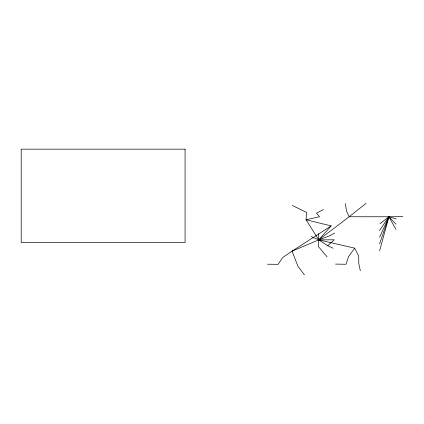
<?xml version="1.0" encoding="UTF-8"?>
<svg xmlns="http://www.w3.org/2000/svg" width="424" height="424" viewBox="0 0 424 424"><rect width="100%" height="100%" fill="white"/><g stroke="black" fill="none" stroke-linecap="round" stroke-linejoin="round"><path stroke-width="0.64" d="M318.599 233.592L318.652 246.826L327.074 256.817M379.65 250.748L388.898 216.77L402.8 216.632M379.528 243.991L388.898 216.77L396.207 218.89M379.56 237.297L388.898 216.77L395.995 224.179M379.491 230.614L388.898 216.77L396.016 229.474M311.253 236.634L318.726 239.889L354.66 248.157L348.576 256.541L346.021 264.263L335.554 264.104M267.533 264.226L278.133 264.311L282.601 257.601L292.046 251.156L318.726 239.889L331.192 225.907L306.064 219.791L306.557 212.435L292.369 205.465M365.981 203.403L349.175 216.749L318.726 239.889L327.731 245.703L334.266 239.793L318.726 239.889L306.064 219.791L319.5 216.754L316.532 213.145L323.39 209.525M379.92 223.771L388.898 216.77L349.175 216.749L346.525 211.041L345.369 203.467M331.192 225.907L292.046 251.156L297.945 266.283L304.427 274.842M334.663 233.046L329.448 235.887L318.726 239.889M327.731 245.703L333.068 248.241M354.66 248.157L358.709 256.07L358.789 263.527L360.31 270.724M185.071 149.158L21.2 149.158L21.2 242.512L185.071 242.512L185.071 149.158"/></g></svg>
